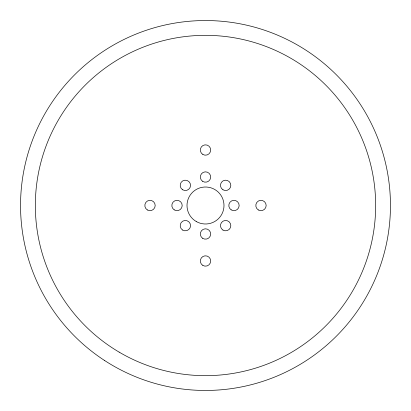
<?xml version="1.0" encoding="UTF-8"?>
<svg xmlns="http://www.w3.org/2000/svg" width="411" height="411" viewBox="0 0 411 411"><rect width="100%" height="100%" fill="white"/><g stroke="black" fill="none" stroke-linecap="round" stroke-linejoin="round"><path stroke-width="0.62" d="M119.149 352.124A170.159 170.159 0 0 0 375.654 206.969A170.159 170.159 0 0 0 121.697 57.406A170.159 170.159 0 0 0 119.149 352.124M196.253 221.519A18.495 18.495 0 0 0 223.995 205.5A18.495 18.495 0 0 0 196.253 189.481A18.495 18.495 0 0 0 196.253 221.519M202.69 181.364A5.179 5.179 0 0 0 210.673 177.28A5.179 5.179 0 0 0 203.142 172.404A5.179 5.179 0 0 0 202.69 181.364M222.968 189.795A5.179 5.179 0 0 0 230.818 185.459A5.179 5.179 0 0 0 223.137 180.825A5.179 5.179 0 0 0 222.968 189.795M231.172 209.851A5.179 5.179 0 0 0 239.156 205.762A5.179 5.179 0 0 0 231.624 200.892A5.179 5.179 0 0 0 231.172 209.851M222.968 230.078A5.179 5.179 0 0 0 230.818 225.737A5.179 5.179 0 0 0 223.137 221.108A5.179 5.179 0 0 0 222.968 230.078M202.69 238.334A5.179 5.179 0 0 0 210.673 234.244A5.179 5.179 0 0 0 203.142 229.374A5.179 5.179 0 0 0 202.69 238.334M182.684 230.078A5.179 5.179 0 0 0 190.534 225.737A5.179 5.179 0 0 0 182.854 221.108A5.179 5.179 0 0 0 182.684 230.078M174.202 209.851A5.179 5.179 0 0 0 182.191 205.762A5.179 5.179 0 0 0 174.654 200.892A5.179 5.179 0 0 0 174.202 209.851M182.684 189.795A5.179 5.179 0 0 0 190.534 185.459A5.179 5.179 0 0 0 182.854 180.825A5.179 5.179 0 0 0 182.684 189.795M202.885 154.485A5.179 5.179 0 0 0 210.679 150.041A5.179 5.179 0 0 0 202.936 145.515A5.179 5.179 0 0 0 202.885 154.485M147.4 209.97A5.179 5.179 0 0 0 155.194 205.526A5.179 5.179 0 0 0 147.446 201A5.179 5.179 0 0 0 147.4 209.97M202.885 265.46A5.179 5.179 0 0 0 210.679 261.016A5.179 5.179 0 0 0 202.936 256.49A5.179 5.179 0 0 0 202.885 265.46M258.375 209.97A5.179 5.179 0 0 0 266.169 205.526A5.179 5.179 0 0 0 258.421 201A5.179 5.179 0 0 0 258.375 209.97M104.61 360.519A184.96 184.96 0 0 0 390.193 215.364A184.96 184.96 0 0 0 121.697 40.617A184.96 184.96 0 0 0 104.61 360.519"/></g></svg>
